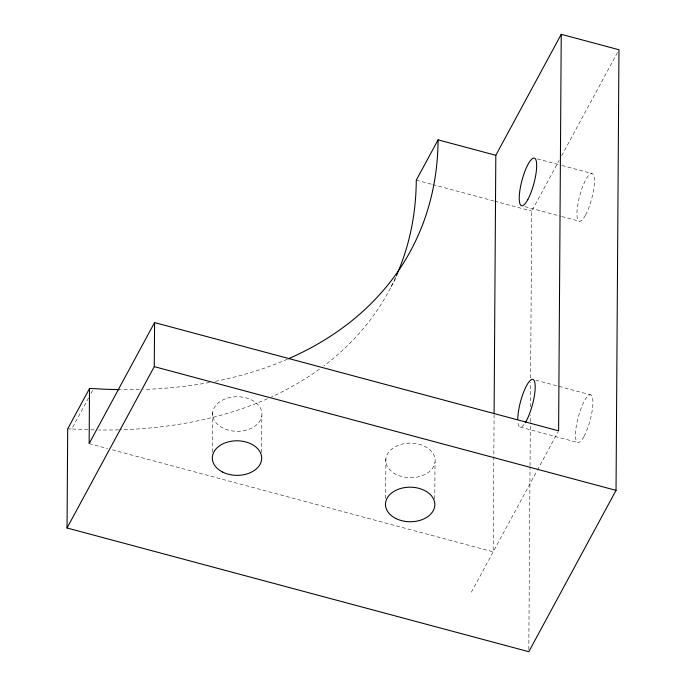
<?xml version="1.0" encoding="UTF-8"?>
<svg xmlns="http://www.w3.org/2000/svg" width="686" height="686" viewBox="0 0 686 686"><rect width="100%" height="100%" fill="white"/><g stroke="black" fill="none" stroke-linecap="round" stroke-linejoin="round"><path stroke-width="0.51" stroke-dasharray="3.43 2.57" d="M212.471 452.083L212.737 412.217M261.615 452.528L261.855 415.819A24.679 17.279 0.4 0 0 227.143 398.232A24.679 17.279 0.4 0 0 222.89 428.004A24.679 17.279 0.4 0 0 261.855 415.819M385.635 498.473L385.901 458.608M434.77 498.919L435.018 462.21A24.679 17.279 0.4 0 0 400.298 444.622A24.679 17.279 0.4 0 0 396.054 474.395A24.679 17.279 0.4 0 0 435.018 462.21M494.092 414.661L493.183 551.844L111.878 449.682M528.812 649.565L530.029 466.694M530.038 465.623L530.321 422.85M530.321 421.779L530.364 415.364M530.424 406.807L530.587 382.213M530.612 377.935L531.719 211.108L559.107 160.455M67.7 428.879L71.773 428.947L88.511 397.991M91.049 393.301L92.567 390.488M391.029 286.911L397.108 275.661M561.645 155.765L617.434 52.582M471.376 592.181L536.804 471.171M537.31 470.227L558.104 431.768M537.292 158.878L561.002 165.232M562.031 165.506L591.915 173.515M524.79 206.623L560.865 216.287M561.894 216.562L579.413 221.252M416.282 180.178L431.743 184.32M432.772 184.603L493.586 200.895M494.615 201.169L531.719 211.108M535.826 380.173L590.449 394.81M520.228 427.086L577.946 442.556M89.146 443.593L107.745 448.575M395.633 277.367A493.628 330.3 28.4 0 1 323.801 365.972M319.436 369.188A493.628 330.3 28.4 0 1 271.382 396.98M267.497 398.729A493.628 330.3 28.4 0 1 119.698 429.813M118.661 429.839A493.628 330.3 28.4 0 1 98.613 429.976M94.351 429.908A493.628 330.3 28.4 0 1 89 429.762M87.928 429.728A493.628 330.3 28.4 0 1 71.773 428.947M287.348 359.241A493.628 330.3 28.4 0 1 214.709 381.485M209.547 382.462A493.628 330.3 28.4 0 1 143.648 389.408M139.421 389.537A493.628 330.3 28.4 0 1 120.427 389.639M524.113 424.42A24.679 6.157 -75 0 1 517.819 421.513M585.552 215.01A24.679 6.157 -75 0 0 593.279 174.596A24.679 6.157 -75 0 0 578.169 202.542A24.679 6.157 -75 0 0 585.552 215.01M584.086 436.305A24.679 6.157 -75 0 0 591.812 395.899A24.679 6.157 -75 0 0 576.703 423.845A24.679 6.157 -75 0 0 584.086 436.305"/><path stroke-width="1.03" d="M494.1 413.589L495.815 155.31L561.242 34.3L618.961 49.761L616.037 490.353L528.803 651.7L67.039 527.988L67.7 428.879L89.506 388.542L93.588 388.61A493.628 330.3 28.4 0 0 119.355 389.631M89.506 388.542L89.146 443.593L154.573 322.583L558.61 430.834L561.242 34.3M67.039 527.988L154.281 366.641L154.573 322.583M495.815 155.31L438.088 139.841L416.282 180.178A493.628 330.3 28.4 0 1 396.499 275.429M154.281 366.641L616.037 490.353M438.088 139.841A493.628 330.3 28.4 0 1 288.326 358.821M517.759 419.352A24.679 6.157 -75 0 1 526.977 384.906A24.679 6.157 -75 0 1 535.157 388.679A24.679 6.157 -75 0 1 525.227 422.799M395.762 518.453A24.679 17.279 0.4 0 0 434.727 506.268A24.679 17.279 0.4 0 0 400.007 488.681A24.679 17.279 0.4 0 0 395.762 518.453M222.598 472.062A24.679 17.279 0.4 0 0 261.563 459.877A24.679 17.279 0.4 0 0 226.843 442.29A24.679 17.279 0.4 0 0 222.598 472.062M527.834 199.54A24.679 6.157 -75 0 0 535.56 159.135A24.679 6.157 -75 0 0 520.451 187.081A24.679 6.157 -75 0 0 527.834 199.54"/></g></svg>
